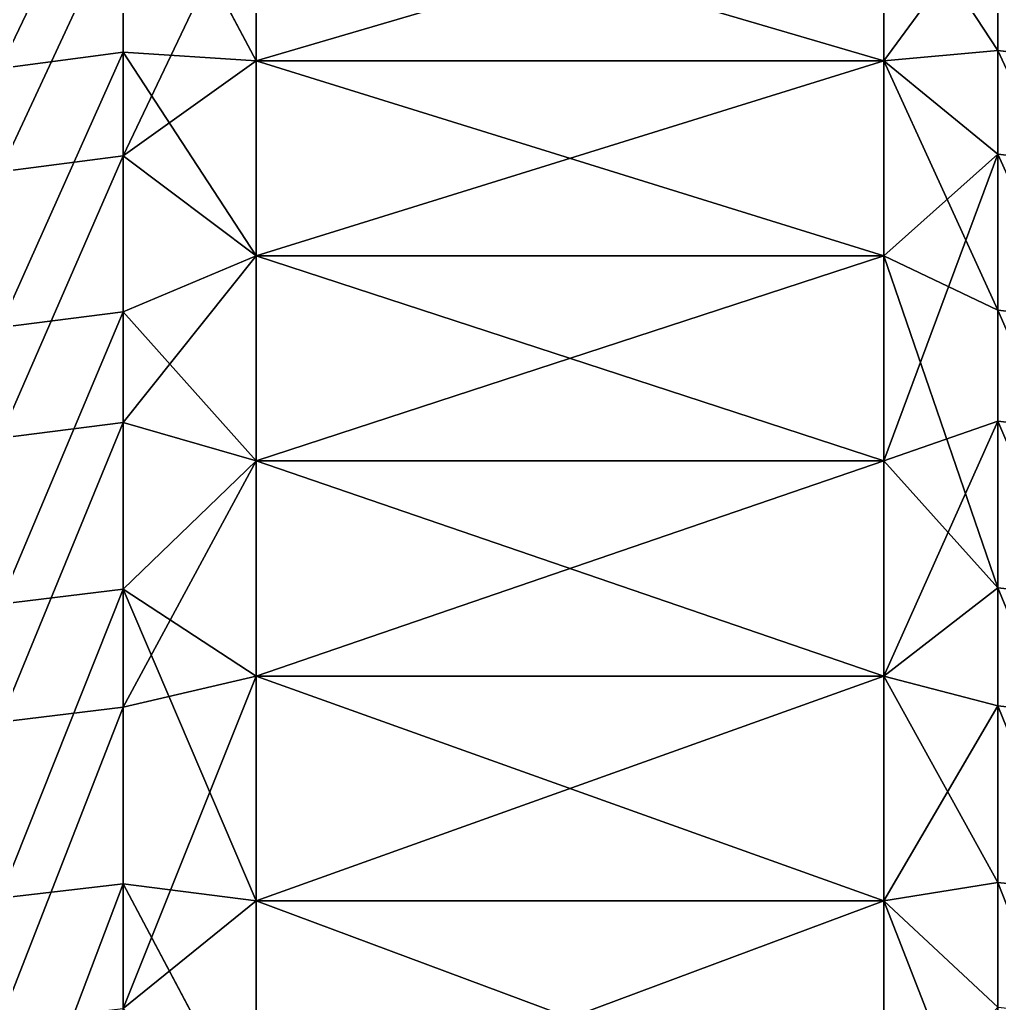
# Model space of a CAD drawing. Extents: x 207 to 387, y 94 to 160.
# Drawn here: x 250.4619 to 250.6376, y 159.2408 to 159.4171 of the extents above; entities that cross this region are included whole.
import ezdxf

# ---------------------------------------------------------------- set-up
doc = ezdxf.new("R2010")
doc.units = 0
doc.header["$LTSCALE"] = 2.54
doc.layers.get('0').update_dxf_attribs({"color": 13, "linetype": 'CONTINUOUS'})

# ---------------------------------------------------------------- blocks, each defined once
blk = doc.blocks.new('SP_05_ALTFIELD_CREDENZA_DW')
at = {"color": 0}
for p, q in [((136.21336, 0.42766, 80.43329), (136.21336, 0.48344, 80.49301)), ((136.21336, 0.42766, 80.43329), (136.21336, 0.48344, 80.49301)), ((136.05654, 0.4832, 80.49325), (136.05654, 0.4274, 80.43352)), ((136.07699, 0.4307, 80.4386), (136.05654, 0.4832, 80.49325)), ((136.07699, 0.4307, 80.4386), (136.05654, 0.4832, 80.49325)), ((136.05654, 0.4832, 80.49325), (136.05654, 0.4274, 80.43352)), ((136.07699, 0.47266, 75.89125), (136.07699, 0.4307, 75.9364)), ((136.07699, 0.47266, 75.89125), (136.07699, 0.4307, 75.9364)), ((136.07699, 0.47266, 80.48375), (136.07699, 0.4307, 80.4386)), ((136.07699, 0.47266, 80.48375), (136.07699, 0.4307, 80.4386)), ((136.18949, 0.47266, 75.89125), (136.18949, 0.4307, 75.9364)), ((136.18949, 0.47266, 75.89125), (136.18949, 0.4307, 75.9364)), ((136.18949, 0.47266, 80.48375), (136.18949, 0.4307, 80.4386)), ((136.21336, 0.42766, 80.43329), (136.18949, 0.47266, 80.48375)), ((136.21336, 0.42766, 80.43329), (136.18949, 0.47266, 80.48375)), ((136.18949, 0.47266, 80.48375), (136.18949, 0.4307, 80.4386)), ((136.05654, 0.39573, 75.97814), (136.05654, 0.44979, 75.91682)), ((136.07699, 0.4307, 75.9364), (136.05654, 0.44979, 75.91682)), ((136.05654, 0.39573, 75.97814), (136.05654, 0.44979, 75.91682)), ((136.07699, 0.4307, 75.9364), (136.05654, 0.44979, 75.91682)), ((136.21336, 0.45004, 75.91705), (136.18949, 0.39041, 75.98305)), ((136.21336, 0.45004, 75.91705), (136.18949, 0.39041, 75.98305)), ((136.21336, 0.45004, 75.91705), (136.18949, 0.4307, 75.9364)), ((136.21336, 0.45004, 75.91705), (136.18949, 0.4307, 75.9364)), ((136.21336, 0.45004, 75.91705), (136.21336, 0.39599, 75.97835)), ((136.21336, 0.45004, 75.91705), (136.21336, 0.39599, 75.97835)), ((136.07699, 0.4307, 75.9364), (136.05654, 0.39573, 75.97814)), ((136.07699, 0.4307, 75.9364), (136.05654, 0.39573, 75.97814)), ((136.07699, 0.4307, 80.4386), (136.05654, 0.4274, 80.43352)), ((136.07699, 0.4307, 80.4386), (136.05654, 0.4274, 80.43352)), ((136.07699, 0.4307, 75.9364), (136.18949, 0.4307, 75.9364)), ((136.07699, 0.4307, 75.9364), (136.07699, 0.39041, 75.98305)), ((136.07699, 0.4307, 75.9364), (136.18949, 0.4307, 75.9364)), ((136.07699, 0.4307, 75.9364), (136.07699, 0.39041, 75.98305)), ((136.07699, 0.4307, 80.4386), (136.07699, 0.39041, 80.39195)), ((136.07699, 0.4307, 80.4386), (136.07699, 0.39041, 80.39195)), ((136.07699, 0.4307, 80.4386), (136.18949, 0.4307, 80.4386)), ((136.07699, 0.4307, 80.4386), (136.18949, 0.4307, 80.4386)), ((136.18949, 0.4307, 75.9364), (136.18949, 0.39041, 75.98305)), ((136.18949, 0.4307, 75.9364), (136.18949, 0.39041, 75.98305)), ((136.18949, 0.4307, 80.4386), (136.18949, 0.39041, 80.39195)), ((136.21336, 0.42766, 80.43329), (136.18949, 0.4307, 80.4386)), ((136.21336, 0.42766, 80.43329), (136.18949, 0.4307, 80.4386)), ((136.21336, 0.37483, 80.37093), (136.18949, 0.4307, 80.4386)), ((136.21336, 0.37483, 80.37093), (136.18949, 0.4307, 80.4386)), ((136.18949, 0.4307, 80.4386), (136.18949, 0.39041, 80.39195)), ((136.05654, 0.4274, 80.43352), (136.03364, 0.42986, 80.43133)), ((136.05654, 0.4274, 80.43352), (136.03364, 0.42986, 80.43133)), ((136.2355, 0.43026, 80.43097), (136.21336, 0.42766, 80.43329)), ((136.2355, 0.43026, 80.43097), (136.21336, 0.42766, 80.43329)), ((136.05654, 0.4274, 80.43352), (136.05654, 0.37457, 80.37114)), ((136.05654, 0.4274, 80.43352), (136.07699, 0.39041, 80.39195)), ((136.05654, 0.4274, 80.43352), (136.05654, 0.37457, 80.37114)), ((136.05654, 0.4274, 80.43352), (136.07699, 0.39041, 80.39195)), ((136.21336, 0.37483, 80.37093), (136.21336, 0.42766, 80.43329)), ((136.21336, 0.37483, 80.37093), (136.21336, 0.42766, 80.43329)), ((136.2355, 0.39866, 75.9806), (136.21336, 0.39599, 75.97835)), ((136.2355, 0.39866, 75.9806), (136.21336, 0.39599, 75.97835)), ((136.05654, 0.39573, 75.97814), (136.03364, 0.39825, 75.98025)), ((136.05654, 0.39573, 75.97814), (136.03364, 0.39825, 75.98025)), ((136.05654, 0.34471, 76.042), (136.05654, 0.39573, 75.97814)), ((136.07699, 0.39041, 75.98305), (136.05654, 0.39573, 75.97814)), ((136.05654, 0.34471, 76.042), (136.05654, 0.39573, 75.97814)), ((136.07699, 0.39041, 75.98305), (136.05654, 0.39573, 75.97814)), ((136.21336, 0.39599, 75.97835), (136.18949, 0.35185, 76.03115)), ((136.21336, 0.39599, 75.97835), (136.18949, 0.35185, 76.03115)), ((136.21336, 0.39599, 75.97835), (136.18949, 0.39041, 75.98305)), ((136.21336, 0.39599, 75.97835), (136.18949, 0.39041, 75.98305)), ((136.21336, 0.39599, 75.97835), (136.21336, 0.34498, 76.0422)), ((136.21336, 0.39599, 75.97835), (136.21336, 0.34498, 76.0422)), ((136.07699, 0.39041, 75.98305), (136.05654, 0.34471, 76.042)), ((136.07699, 0.39041, 75.98305), (136.05654, 0.34471, 76.042)), ((136.07699, 0.39041, 80.39195), (136.05654, 0.37457, 80.37114)), ((136.07699, 0.39041, 80.39195), (136.05654, 0.37457, 80.37114)), ((136.07699, 0.39041, 75.98305), (136.07699, 0.35185, 76.03115)), ((136.18949, 0.39041, 75.98305), (136.07699, 0.39041, 75.98305)), ((136.18949, 0.39041, 75.98305), (136.07699, 0.39041, 75.98305)), ((136.07699, 0.39041, 75.98305), (136.07699, 0.35185, 76.03115)), ((136.07699, 0.39041, 80.39195), (136.07699, 0.35185, 80.34386)), ((136.18949, 0.39041, 80.39195), (136.07699, 0.39041, 80.39195)), ((136.07699, 0.39041, 80.39195), (136.07699, 0.35185, 80.34386)), ((136.18949, 0.39041, 80.39195), (136.07699, 0.39041, 80.39195)), ((136.18949, 0.39041, 75.98305), (136.18949, 0.35185, 76.03115)), ((136.18949, 0.39041, 75.98305), (136.18949, 0.35185, 76.03115)), ((136.18949, 0.39041, 80.39195), (136.18949, 0.35185, 80.34386)), ((136.18949, 0.39041, 80.39195), (136.21336, 0.37483, 80.37093)), ((136.18949, 0.39041, 80.39195), (136.18949, 0.35185, 80.34386)), ((136.18949, 0.39041, 80.39195), (136.21336, 0.37483, 80.37093)), ((136.2355, 0.37755, 80.36874), (136.21336, 0.37483, 80.37093)), ((136.2355, 0.37755, 80.36874), (136.21336, 0.37483, 80.37093)), ((136.05654, 0.37457, 80.37114), (136.03364, 0.37713, 80.36908)), ((136.05654, 0.37457, 80.37114), (136.03364, 0.37713, 80.36908)), ((136.05654, 0.37457, 80.37114), (136.05654, 0.32482, 80.30629)), ((136.05654, 0.37457, 80.37114), (136.07699, 0.35185, 80.34386)), ((136.07699, 0.31507, 80.29439), (136.05654, 0.37457, 80.37114)), ((136.07699, 0.31507, 80.29439), (136.05654, 0.37457, 80.37114)), ((136.05654, 0.37457, 80.37114), (136.05654, 0.32482, 80.30629)), ((136.05654, 0.37457, 80.37114), (136.07699, 0.35185, 80.34386)), ((136.21336, 0.37483, 80.37093), (136.18949, 0.35185, 80.34386)), ((136.21336, 0.37483, 80.37093), (136.18949, 0.35185, 80.34386)), ((136.21336, 0.32509, 80.30609), (136.21336, 0.37483, 80.37093)), ((136.21336, 0.32509, 80.30609), (136.21336, 0.37483, 80.37093)), ((136.07699, 0.35185, 76.03115), (136.05654, 0.29684, 76.10826)), ((136.07699, 0.35185, 76.03115), (136.05654, 0.29684, 76.10826)), ((136.07699, 0.35185, 76.03115), (136.05654, 0.34471, 76.042)), ((136.07699, 0.35185, 76.03115), (136.05654, 0.34471, 76.042)), ((136.07699, 0.35185, 76.03115), (136.18949, 0.35185, 76.03115)), ((136.07699, 0.35185, 76.03115), (136.07699, 0.31507, 76.08062)), ((136.07699, 0.35185, 76.03115), (136.18949, 0.35185, 76.03115)), ((136.07699, 0.35185, 76.03115), (136.07699, 0.31507, 76.08062)), ((136.07699, 0.35185, 80.34386), (136.07699, 0.31507, 80.29439)), ((136.07699, 0.35185, 80.34386), (136.07699, 0.31507, 80.29439)), ((136.07699, 0.35185, 80.34386), (136.18949, 0.35185, 80.34386)), ((136.07699, 0.35185, 80.34386), (136.18949, 0.35185, 80.34386)), ((136.18949, 0.35185, 76.03115), (136.21336, 0.34498, 76.0422)), ((136.18949, 0.35185, 76.03115), (136.21336, 0.34498, 76.0422)), ((136.18949, 0.35185, 76.03115), (136.18949, 0.31507, 76.08062)), ((136.18949, 0.35185, 76.03115), (136.18949, 0.31507, 76.08062)), ((136.18949, 0.35185, 80.34386), (136.18949, 0.31507, 80.29439)), ((136.18949, 0.35185, 80.34386), (136.21336, 0.32509, 80.30609)), ((136.18949, 0.35185, 80.34386), (136.18949, 0.31507, 80.29439)), ((136.18949, 0.35185, 80.34386), (136.21336, 0.32509, 80.30609)), ((136.2355, 0.34776, 76.04431), (136.21336, 0.34498, 76.0422)), ((136.2355, 0.34776, 76.04431), (136.21336, 0.34498, 76.0422)), ((136.05654, 0.34471, 76.042), (136.03364, 0.34733, 76.04399)), ((136.05654, 0.34471, 76.042), (136.03364, 0.34733, 76.04399)), ((136.05654, 0.29684, 76.10826), (136.05654, 0.34471, 76.042)), ((136.05654, 0.29684, 76.10826), (136.05654, 0.34471, 76.042)), ((136.18949, 0.31507, 76.08062), (136.21336, 0.34498, 76.0422)), ((136.18949, 0.31507, 76.08062), (136.21336, 0.34498, 76.0422)), ((136.21336, 0.34498, 76.0422), (136.21336, 0.29712, 76.10845)), ((136.21336, 0.34498, 76.0422), (136.21336, 0.29712, 76.10845)), ((136.05654, 0.32482, 80.30629), (136.03364, 0.32747, 80.30435)), ((136.05654, 0.32482, 80.30629), (136.03364, 0.32747, 80.30435)), ((136.2355, 0.32791, 80.30403), (136.21336, 0.32509, 80.30609)), ((136.2355, 0.32791, 80.30403), (136.21336, 0.32509, 80.30609)), ((136.05654, 0.32482, 80.30629), (136.05654, 0.27827, 80.2391)), ((136.07699, 0.31507, 80.29439), (136.05654, 0.32482, 80.30629)), ((136.07699, 0.31507, 80.29439), (136.05654, 0.32482, 80.30629)), ((136.07699, 0.28013, 80.24361), (136.05654, 0.32482, 80.30629)), ((136.07699, 0.28013, 80.24361), (136.05654, 0.32482, 80.30629)), ((136.05654, 0.32482, 80.30629), (136.05654, 0.27827, 80.2391)), ((136.21336, 0.32509, 80.30609), (136.18949, 0.31507, 80.29439)), ((136.21336, 0.32509, 80.30609), (136.18949, 0.31507, 80.29439)), ((136.21336, 0.27855, 80.23891), (136.21336, 0.32509, 80.30609)), ((136.21336, 0.27855, 80.23891), (136.21336, 0.32509, 80.30609)), ((136.05654, 0.29684, 76.10826), (136.07699, 0.31507, 76.08062)), ((136.05654, 0.29684, 76.10826), (136.07699, 0.31507, 76.08062)), ((136.07699, 0.31507, 76.08062), (136.18949, 0.31507, 76.08062)), ((136.07699, 0.31507, 76.08062), (136.07699, 0.28013, 76.13139)), ((136.07699, 0.31507, 76.08062), (136.18949, 0.31507, 76.08062)), ((136.07699, 0.31507, 76.08062), (136.07699, 0.28013, 76.13139)), ((136.07699, 0.31507, 80.29439), (136.07699, 0.28013, 80.24361)), ((136.07699, 0.31507, 80.29439), (136.07699, 0.28013, 80.24361)), ((136.07699, 0.31507, 80.29439), (136.18949, 0.31507, 80.29439)), ((136.07699, 0.31507, 80.29439), (136.18949, 0.31507, 80.29439)), ((136.21336, 0.29712, 76.10845), (136.18949, 0.31507, 76.08062)), ((136.18949, 0.31507, 76.08062), (136.18949, 0.28013, 76.13139)), ((136.21336, 0.29712, 76.10845), (136.18949, 0.31507, 76.08062)), ((136.18949, 0.31507, 76.08062), (136.18949, 0.28013, 76.13139)), ((136.18949, 0.31507, 80.29439), (136.18949, 0.28013, 80.24361)), ((136.21336, 0.27855, 80.23891), (136.18949, 0.31507, 80.29439)), ((136.21336, 0.27855, 80.23891), (136.18949, 0.31507, 80.29439)), ((136.18949, 0.31507, 80.29439), (136.18949, 0.28013, 80.24361)), ((136.2355, 0.3, 76.11042), (136.21336, 0.29712, 76.10845)), ((136.2355, 0.3, 76.11042), (136.21336, 0.29712, 76.10845)), ((136.05654, 0.29684, 76.10826), (136.03364, 0.29955, 76.11011)), ((136.05654, 0.29684, 76.10826), (136.03364, 0.29955, 76.11011)), ((136.05654, 0.25224, 76.17676), (136.05654, 0.29684, 76.10826)), ((136.07699, 0.28013, 76.13139), (136.05654, 0.29684, 76.10826)), ((136.05654, 0.25224, 76.17676), (136.05654, 0.29684, 76.10826)), ((136.07699, 0.28013, 76.13139), (136.05654, 0.29684, 76.10826)), ((136.21336, 0.29712, 76.10845), (136.18949, 0.24706, 76.18341)), ((136.21336, 0.29712, 76.10845), (136.18949, 0.24706, 76.18341)), ((136.21336, 0.29712, 76.10845), (136.18949, 0.28013, 76.13139)), ((136.21336, 0.29712, 76.10845), (136.18949, 0.28013, 76.13139)), ((136.21336, 0.29712, 76.10845), (136.21336, 0.25253, 76.17693)), ((136.21336, 0.29712, 76.10845), (136.21336, 0.25253, 76.17693)), ((136.05654, 0.27827, 80.2391), (136.03364, 0.28101, 80.23729)), ((136.05654, 0.27827, 80.2391), (136.03364, 0.28101, 80.23729)), ((136.2355, 0.28146, 80.237), (136.21336, 0.27855, 80.23891)), ((136.2355, 0.28146, 80.237), (136.21336, 0.27855, 80.23891)), ((136.07699, 0.28013, 76.13139), (136.05654, 0.25224, 76.17676)), ((136.07699, 0.28013, 76.13139), (136.05654, 0.25224, 76.17676)), ((136.07699, 0.28013, 80.24361), (136.05654, 0.27827, 80.2391)), ((136.07699, 0.28013, 80.24361), (136.05654, 0.27827, 80.2391)), ((136.07699, 0.28013, 76.13139), (136.07699, 0.24706, 76.18341)), ((136.18949, 0.28013, 76.13139), (136.07699, 0.28013, 76.13139)), ((136.18949, 0.28013, 76.13139), (136.07699, 0.28013, 76.13139)), ((136.07699, 0.28013, 76.13139), (136.07699, 0.24706, 76.18341)), ((136.07699, 0.28013, 80.24361), (136.07699, 0.24706, 80.19159)), ((136.18949, 0.28013, 80.24361), (136.07699, 0.28013, 80.24361)), ((136.07699, 0.28013, 80.24361), (136.07699, 0.24706, 80.19159)), ((136.18949, 0.28013, 80.24361), (136.07699, 0.28013, 80.24361)), ((136.18949, 0.28013, 76.13139), (136.18949, 0.24706, 76.18341)), ((136.18949, 0.28013, 76.13139), (136.18949, 0.24706, 76.18341)), ((136.18949, 0.28013, 80.24361), (136.18949, 0.24706, 80.19159)), ((136.18949, 0.28013, 80.24361), (136.21336, 0.27855, 80.23891)), ((136.21336, 0.23532, 80.16956), (136.18949, 0.28013, 80.24361)), ((136.21336, 0.23532, 80.16956), (136.18949, 0.28013, 80.24361)), ((136.18949, 0.28013, 80.24361), (136.18949, 0.24706, 80.19159)), ((136.18949, 0.28013, 80.24361), (136.21336, 0.27855, 80.23891)), ((136.05654, 0.27827, 80.2391), (136.05654, 0.23503, 80.16973)), ((136.07699, 0.24706, 80.19159), (136.05654, 0.27827, 80.2391)), ((136.07699, 0.24706, 80.19159), (136.05654, 0.27827, 80.2391)), ((136.05654, 0.27827, 80.2391), (136.05654, 0.23503, 80.16973)), ((136.21336, 0.23532, 80.16956), (136.21336, 0.27855, 80.23891)), ((136.21336, 0.23532, 80.16956), (136.21336, 0.27855, 80.23891))]:
    blk.add_line(p, q, dxfattribs=at)
at = {"color": 18}
mesh = blk.add_polyface(dxfattribs=at)
corners = [(136.03364, 0.48554, 80.49095), (136.05654, 0.4274, 80.43352), (136.03364, 0.42986, 80.43133), (136.05654, 0.4832, 80.49325)]
mesh.append_faces([[corners[k] for k in face] for face in [(0, 1, 2), (1, 0, 3)]], dxfattribs={"vtx0": -1, "color": 18})
mesh = blk.add_polyface(dxfattribs=at)
corners = [(136.21336, 0.42766, 80.43329), (136.2355, 0.48593, 80.49058), (136.2355, 0.43026, 80.43097), (136.21336, 0.48344, 80.49301)]
mesh.append_faces([[corners[k] for k in face] for face in [(0, 1, 2), (1, 0, 3)]], dxfattribs={"vtx0": -1, "color": 18})
mesh = blk.add_polyface(dxfattribs=at)
corners = [(136.21336, 0.48344, 80.49301), (136.21336, 0.42766, 80.43329), (136.18949, 0.47266, 80.48375)]
mesh.append_faces([[corners[k] for k in face] for face in [(0, 1, 2)]], dxfattribs={"color": 18})
mesh = blk.add_polyface(dxfattribs=at)
corners = [(136.05654, 0.4832, 80.49325), (136.07699, 0.47266, 80.48375), (136.07699, 0.4307, 80.4386)]
mesh.append_faces([[corners[k] for k in face] for face in [(0, 1, 2)]], dxfattribs={"color": 18})
mesh = blk.add_polyface(dxfattribs=at)
corners = [(136.05654, 0.4832, 80.49325), (136.07699, 0.4307, 80.4386), (136.05654, 0.4274, 80.43352)]
mesh.append_faces([[corners[k] for k in face] for face in [(0, 1, 2)]], dxfattribs={"color": 18})
mesh = blk.add_polyface(dxfattribs=at)
corners = [(136.07699, 0.4307, 75.9364), (136.07699, 0.47266, 75.89125), (136.05654, 0.44979, 75.91682)]
mesh.append_faces([[corners[k] for k in face] for face in [(0, 1, 2)]], dxfattribs={"color": 18})
mesh = blk.add_polyface(dxfattribs=at)
corners = [(136.07699, 0.4307, 75.9364), (136.18949, 0.47266, 75.89125), (136.07699, 0.47266, 75.89125), (136.18949, 0.4307, 75.9364)]
mesh.append_faces([[corners[k] for k in face] for face in [(0, 1, 2), (1, 0, 3)]], dxfattribs={"vtx0": -1, "color": 18})
mesh = blk.add_polyface(dxfattribs=at)
corners = [(136.07699, 0.47266, 80.48375), (136.18949, 0.4307, 80.4386), (136.07699, 0.4307, 80.4386), (136.18949, 0.47266, 80.48375)]
mesh.append_faces([[corners[k] for k in face] for face in [(0, 1, 2), (1, 0, 3)]], dxfattribs={"vtx0": -1, "color": 18})
mesh = blk.add_polyface(dxfattribs=at)
corners = [(136.18949, 0.4307, 75.9364), (136.21336, 0.45004, 75.91705), (136.18949, 0.47266, 75.89125)]
mesh.append_faces([[corners[k] for k in face] for face in [(0, 1, 2)]], dxfattribs={"color": 18})
mesh = blk.add_polyface(dxfattribs=at)
corners = [(136.18949, 0.47266, 80.48375), (136.21336, 0.42766, 80.43329), (136.18949, 0.4307, 80.4386)]
mesh.append_faces([[corners[k] for k in face] for face in [(0, 1, 2)]], dxfattribs={"color": 18})
mesh = blk.add_polyface(dxfattribs=at)
corners = [(136.03364, 0.4522, 75.91905), (136.05654, 0.39573, 75.97814), (136.05654, 0.44979, 75.91682), (136.03364, 0.39825, 75.98025)]
mesh.append_faces([[corners[k] for k in face] for face in [(0, 1, 2), (1, 0, 3)]], dxfattribs={"vtx0": -1, "color": 18})
mesh = blk.add_polyface(dxfattribs=at)
corners = [(136.21336, 0.39599, 75.97835), (136.2355, 0.4526, 75.91942), (136.21336, 0.45004, 75.91705), (136.2355, 0.39866, 75.9806)]
mesh.append_faces([[corners[k] for k in face] for face in [(0, 1, 2), (1, 0, 3)]], dxfattribs={"vtx0": -1, "color": 18})
mesh = blk.add_polyface(dxfattribs=at)
corners = [(136.05654, 0.39573, 75.97814), (136.07699, 0.4307, 75.9364), (136.05654, 0.44979, 75.91682)]
mesh.append_faces([[corners[k] for k in face] for face in [(0, 1, 2)]], dxfattribs={"color": 18})
mesh = blk.add_polyface(dxfattribs=at)
corners = [(136.18949, 0.39041, 75.98305), (136.21336, 0.39599, 75.97835), (136.21336, 0.45004, 75.91705)]
mesh.append_faces([[corners[k] for k in face] for face in [(0, 1, 2)]], dxfattribs={"color": 18})
mesh = blk.add_polyface(dxfattribs=at)
corners = [(136.18949, 0.39041, 75.98305), (136.21336, 0.45004, 75.91705), (136.18949, 0.4307, 75.9364)]
mesh.append_faces([[corners[k] for k in face] for face in [(0, 1, 2)]], dxfattribs={"color": 18})
mesh = blk.add_polyface(dxfattribs=at)
corners = [(136.07699, 0.39041, 75.98305), (136.07699, 0.4307, 75.9364), (136.05654, 0.39573, 75.97814)]
mesh.append_faces([[corners[k] for k in face] for face in [(0, 1, 2)]], dxfattribs={"color": 18})
mesh = blk.add_polyface(dxfattribs=at)
corners = [(136.07699, 0.4307, 80.4386), (136.07699, 0.39041, 80.39195), (136.05654, 0.4274, 80.43352)]
mesh.append_faces([[corners[k] for k in face] for face in [(0, 1, 2)]], dxfattribs={"color": 18})
mesh = blk.add_polyface(dxfattribs=at)
corners = [(136.07699, 0.39041, 75.98305), (136.18949, 0.4307, 75.9364), (136.07699, 0.4307, 75.9364), (136.18949, 0.39041, 75.98305)]
mesh.append_faces([[corners[k] for k in face] for face in [(0, 1, 2), (1, 0, 3)]], dxfattribs={"vtx0": -1, "color": 18})
mesh = blk.add_polyface(dxfattribs=at)
corners = [(136.07699, 0.4307, 80.4386), (136.18949, 0.39041, 80.39195), (136.07699, 0.39041, 80.39195), (136.18949, 0.4307, 80.4386)]
mesh.append_faces([[corners[k] for k in face] for face in [(0, 1, 2), (1, 0, 3)]], dxfattribs={"vtx0": -1, "color": 18})
mesh = blk.add_polyface(dxfattribs=at)
corners = [(136.18949, 0.4307, 80.4386), (136.21336, 0.42766, 80.43329), (136.21336, 0.37483, 80.37093)]
mesh.append_faces([[corners[k] for k in face] for face in [(0, 1, 2)]], dxfattribs={"color": 18})
mesh = blk.add_polyface(dxfattribs=at)
corners = [(136.18949, 0.4307, 80.4386), (136.21336, 0.37483, 80.37093), (136.18949, 0.39041, 80.39195)]
mesh.append_faces([[corners[k] for k in face] for face in [(0, 1, 2)]], dxfattribs={"color": 18})
mesh = blk.add_polyface(dxfattribs=at)
corners = [(136.03364, 0.42986, 80.43133), (136.05654, 0.37457, 80.37114), (136.03364, 0.37713, 80.36908), (136.05654, 0.4274, 80.43352)]
mesh.append_faces([[corners[k] for k in face] for face in [(0, 1, 2), (1, 0, 3)]], dxfattribs={"vtx0": -1, "color": 18})
mesh = blk.add_polyface(dxfattribs=at)
corners = [(136.21336, 0.37483, 80.37093), (136.2355, 0.43026, 80.43097), (136.2355, 0.37755, 80.36874), (136.21336, 0.42766, 80.43329)]
mesh.append_faces([[corners[k] for k in face] for face in [(0, 1, 2), (1, 0, 3)]], dxfattribs={"vtx0": -1, "color": 18})
mesh = blk.add_polyface(dxfattribs=at)
corners = [(136.05654, 0.4274, 80.43352), (136.07699, 0.39041, 80.39195), (136.05654, 0.37457, 80.37114)]
mesh.append_faces([[corners[k] for k in face] for face in [(0, 1, 2)]], dxfattribs={"color": 18})
mesh = blk.add_polyface(dxfattribs=at)
corners = [(136.21336, 0.34498, 76.0422), (136.2355, 0.39866, 75.9806), (136.21336, 0.39599, 75.97835), (136.2355, 0.34776, 76.04431)]
mesh.append_faces([[corners[k] for k in face] for face in [(0, 1, 2), (1, 0, 3)]], dxfattribs={"vtx0": -1, "color": 18})
mesh = blk.add_polyface(dxfattribs=at)
corners = [(136.03364, 0.39825, 75.98025), (136.05654, 0.34471, 76.042), (136.05654, 0.39573, 75.97814), (136.03364, 0.34733, 76.04399)]
mesh.append_faces([[corners[k] for k in face] for face in [(0, 1, 2), (1, 0, 3)]], dxfattribs={"vtx0": -1, "color": 18})
mesh = blk.add_polyface(dxfattribs=at)
corners = [(136.05654, 0.34471, 76.042), (136.07699, 0.39041, 75.98305), (136.05654, 0.39573, 75.97814)]
mesh.append_faces([[corners[k] for k in face] for face in [(0, 1, 2)]], dxfattribs={"color": 18})
mesh = blk.add_polyface(dxfattribs=at)
corners = [(136.21336, 0.34498, 76.0422), (136.21336, 0.39599, 75.97835), (136.18949, 0.35185, 76.03115)]
mesh.append_faces([[corners[k] for k in face] for face in [(0, 1, 2)]], dxfattribs={"color": 18})
mesh = blk.add_polyface(dxfattribs=at)
corners = [(136.18949, 0.35185, 76.03115), (136.21336, 0.39599, 75.97835), (136.18949, 0.39041, 75.98305)]
mesh.append_faces([[corners[k] for k in face] for face in [(0, 1, 2)]], dxfattribs={"color": 18})
mesh = blk.add_polyface(dxfattribs=at)
corners = [(136.05654, 0.34471, 76.042), (136.07699, 0.35185, 76.03115), (136.07699, 0.39041, 75.98305)]
mesh.append_faces([[corners[k] for k in face] for face in [(0, 1, 2)]], dxfattribs={"color": 18})
mesh = blk.add_polyface(dxfattribs=at)
corners = [(136.07699, 0.39041, 80.39195), (136.07699, 0.35185, 80.34386), (136.05654, 0.37457, 80.37114)]
mesh.append_faces([[corners[k] for k in face] for face in [(0, 1, 2)]], dxfattribs={"color": 18})
mesh = blk.add_polyface(dxfattribs=at)
corners = [(136.07699, 0.35185, 76.03115), (136.18949, 0.39041, 75.98305), (136.07699, 0.39041, 75.98305), (136.18949, 0.35185, 76.03115)]
mesh.append_faces([[corners[k] for k in face] for face in [(0, 1, 2), (1, 0, 3)]], dxfattribs={"vtx0": -1, "color": 18})
mesh = blk.add_polyface(dxfattribs=at)
corners = [(136.07699, 0.39041, 80.39195), (136.18949, 0.35185, 80.34386), (136.07699, 0.35185, 80.34386), (136.18949, 0.39041, 80.39195)]
mesh.append_faces([[corners[k] for k in face] for face in [(0, 1, 2), (1, 0, 3)]], dxfattribs={"vtx0": -1, "color": 18})
mesh = blk.add_polyface(dxfattribs=at)
corners = [(136.18949, 0.39041, 80.39195), (136.21336, 0.37483, 80.37093), (136.18949, 0.35185, 80.34386)]
mesh.append_faces([[corners[k] for k in face] for face in [(0, 1, 2)]], dxfattribs={"color": 18})
mesh = blk.add_polyface(dxfattribs=at)
corners = [(136.21336, 0.32509, 80.30609), (136.2355, 0.37755, 80.36874), (136.2355, 0.32791, 80.30403), (136.21336, 0.37483, 80.37093)]
mesh.append_faces([[corners[k] for k in face] for face in [(0, 1, 2), (1, 0, 3)]], dxfattribs={"vtx0": -1, "color": 18})
mesh = blk.add_polyface(dxfattribs=at)
corners = [(136.03364, 0.37713, 80.36908), (136.05654, 0.32482, 80.30629), (136.03364, 0.32747, 80.30435), (136.05654, 0.37457, 80.37114)]
mesh.append_faces([[corners[k] for k in face] for face in [(0, 1, 2), (1, 0, 3)]], dxfattribs={"vtx0": -1, "color": 18})
mesh = blk.add_polyface(dxfattribs=at)
corners = [(136.05654, 0.37457, 80.37114), (136.07699, 0.35185, 80.34386), (136.07699, 0.31507, 80.29439)]
mesh.append_faces([[corners[k] for k in face] for face in [(0, 1, 2)]], dxfattribs={"color": 18})
mesh = blk.add_polyface(dxfattribs=at)
corners = [(136.05654, 0.37457, 80.37114), (136.07699, 0.31507, 80.29439), (136.05654, 0.32482, 80.30629)]
mesh.append_faces([[corners[k] for k in face] for face in [(0, 1, 2)]], dxfattribs={"color": 18})
mesh = blk.add_polyface(dxfattribs=at)
corners = [(136.21336, 0.37483, 80.37093), (136.21336, 0.32509, 80.30609), (136.18949, 0.35185, 80.34386)]
mesh.append_faces([[corners[k] for k in face] for face in [(0, 1, 2)]], dxfattribs={"color": 18})
mesh = blk.add_polyface(dxfattribs=at)
corners = [(136.05654, 0.29684, 76.10826), (136.07699, 0.31507, 76.08062), (136.07699, 0.35185, 76.03115)]
mesh.append_faces([[corners[k] for k in face] for face in [(0, 1, 2)]], dxfattribs={"color": 18})
mesh = blk.add_polyface(dxfattribs=at)
corners = [(136.05654, 0.29684, 76.10826), (136.07699, 0.35185, 76.03115), (136.05654, 0.34471, 76.042)]
mesh.append_faces([[corners[k] for k in face] for face in [(0, 1, 2)]], dxfattribs={"color": 18})
mesh = blk.add_polyface(dxfattribs=at)
corners = [(136.07699, 0.31507, 76.08062), (136.18949, 0.35185, 76.03115), (136.07699, 0.35185, 76.03115), (136.18949, 0.31507, 76.08062)]
mesh.append_faces([[corners[k] for k in face] for face in [(0, 1, 2), (1, 0, 3)]], dxfattribs={"vtx0": -1, "color": 18})
mesh = blk.add_polyface(dxfattribs=at)
corners = [(136.07699, 0.35185, 80.34386), (136.18949, 0.31507, 80.29439), (136.07699, 0.31507, 80.29439), (136.18949, 0.35185, 80.34386)]
mesh.append_faces([[corners[k] for k in face] for face in [(0, 1, 2), (1, 0, 3)]], dxfattribs={"vtx0": -1, "color": 18})
mesh = blk.add_polyface(dxfattribs=at)
corners = [(136.18949, 0.31507, 76.08062), (136.21336, 0.34498, 76.0422), (136.18949, 0.35185, 76.03115)]
mesh.append_faces([[corners[k] for k in face] for face in [(0, 1, 2)]], dxfattribs={"color": 18})
mesh = blk.add_polyface(dxfattribs=at)
corners = [(136.18949, 0.35185, 80.34386), (136.21336, 0.32509, 80.30609), (136.18949, 0.31507, 80.29439)]
mesh.append_faces([[corners[k] for k in face] for face in [(0, 1, 2)]], dxfattribs={"color": 18})
mesh = blk.add_polyface(dxfattribs=at)
corners = [(136.21336, 0.29712, 76.10845), (136.2355, 0.34776, 76.04431), (136.21336, 0.34498, 76.0422), (136.2355, 0.3, 76.11042)]
mesh.append_faces([[corners[k] for k in face] for face in [(0, 1, 2), (1, 0, 3)]], dxfattribs={"vtx0": -1, "color": 18})
mesh = blk.add_polyface(dxfattribs=at)
corners = [(136.03364, 0.34733, 76.04399), (136.05654, 0.29684, 76.10826), (136.05654, 0.34471, 76.042), (136.03364, 0.29955, 76.11011)]
mesh.append_faces([[corners[k] for k in face] for face in [(0, 1, 2), (1, 0, 3)]], dxfattribs={"vtx0": -1, "color": 18})
mesh = blk.add_polyface(dxfattribs=at)
corners = [(136.21336, 0.29712, 76.10845), (136.21336, 0.34498, 76.0422), (136.18949, 0.31507, 76.08062)]
mesh.append_faces([[corners[k] for k in face] for face in [(0, 1, 2)]], dxfattribs={"color": 18})
mesh = blk.add_polyface(dxfattribs=at)
corners = [(136.03364, 0.32747, 80.30435), (136.05654, 0.27827, 80.2391), (136.03364, 0.28101, 80.23729), (136.05654, 0.32482, 80.30629)]
mesh.append_faces([[corners[k] for k in face] for face in [(0, 1, 2), (1, 0, 3)]], dxfattribs={"vtx0": -1, "color": 18})
mesh = blk.add_polyface(dxfattribs=at)
corners = [(136.21336, 0.27855, 80.23891), (136.2355, 0.32791, 80.30403), (136.2355, 0.28146, 80.237), (136.21336, 0.32509, 80.30609)]
mesh.append_faces([[corners[k] for k in face] for face in [(0, 1, 2), (1, 0, 3)]], dxfattribs={"vtx0": -1, "color": 18})
mesh = blk.add_polyface(dxfattribs=at)
corners = [(136.05654, 0.32482, 80.30629), (136.07699, 0.31507, 80.29439), (136.07699, 0.28013, 80.24361)]
mesh.append_faces([[corners[k] for k in face] for face in [(0, 1, 2)]], dxfattribs={"color": 18})
mesh = blk.add_polyface(dxfattribs=at)
corners = [(136.05654, 0.32482, 80.30629), (136.07699, 0.28013, 80.24361), (136.05654, 0.27827, 80.2391)]
mesh.append_faces([[corners[k] for k in face] for face in [(0, 1, 2)]], dxfattribs={"color": 18})
mesh = blk.add_polyface(dxfattribs=at)
corners = [(136.21336, 0.32509, 80.30609), (136.21336, 0.27855, 80.23891), (136.18949, 0.31507, 80.29439)]
mesh.append_faces([[corners[k] for k in face] for face in [(0, 1, 2)]], dxfattribs={"color": 18})
mesh = blk.add_polyface(dxfattribs=at)
corners = [(136.07699, 0.28013, 76.13139), (136.07699, 0.31507, 76.08062), (136.05654, 0.29684, 76.10826)]
mesh.append_faces([[corners[k] for k in face] for face in [(0, 1, 2)]], dxfattribs={"color": 18})
mesh = blk.add_polyface(dxfattribs=at)
corners = [(136.07699, 0.28013, 76.13139), (136.18949, 0.31507, 76.08062), (136.07699, 0.31507, 76.08062), (136.18949, 0.28013, 76.13139)]
mesh.append_faces([[corners[k] for k in face] for face in [(0, 1, 2), (1, 0, 3)]], dxfattribs={"vtx0": -1, "color": 18})
mesh = blk.add_polyface(dxfattribs=at)
corners = [(136.07699, 0.31507, 80.29439), (136.18949, 0.28013, 80.24361), (136.07699, 0.28013, 80.24361), (136.18949, 0.31507, 80.29439)]
mesh.append_faces([[corners[k] for k in face] for face in [(0, 1, 2), (1, 0, 3)]], dxfattribs={"vtx0": -1, "color": 18})
mesh = blk.add_polyface(dxfattribs=at)
corners = [(136.18949, 0.28013, 76.13139), (136.21336, 0.29712, 76.10845), (136.18949, 0.31507, 76.08062)]
mesh.append_faces([[corners[k] for k in face] for face in [(0, 1, 2)]], dxfattribs={"color": 18})
mesh = blk.add_polyface(dxfattribs=at)
corners = [(136.18949, 0.31507, 80.29439), (136.21336, 0.27855, 80.23891), (136.18949, 0.28013, 80.24361)]
mesh.append_faces([[corners[k] for k in face] for face in [(0, 1, 2)]], dxfattribs={"color": 18})
mesh = blk.add_polyface(dxfattribs=at)
corners = [(136.21336, 0.25253, 76.17693), (136.2355, 0.3, 76.11042), (136.21336, 0.29712, 76.10845), (136.2355, 0.25549, 76.17876)]
mesh.append_faces([[corners[k] for k in face] for face in [(0, 1, 2), (1, 0, 3)]], dxfattribs={"vtx0": -1, "color": 18})
mesh = blk.add_polyface(dxfattribs=at)
corners = [(136.03364, 0.29955, 76.11011), (136.05654, 0.25224, 76.17676), (136.05654, 0.29684, 76.10826), (136.03364, 0.25504, 76.17848)]
mesh.append_faces([[corners[k] for k in face] for face in [(0, 1, 2), (1, 0, 3)]], dxfattribs={"vtx0": -1, "color": 18})
mesh = blk.add_polyface(dxfattribs=at)
corners = [(136.05654, 0.25224, 76.17676), (136.07699, 0.28013, 76.13139), (136.05654, 0.29684, 76.10826)]
mesh.append_faces([[corners[k] for k in face] for face in [(0, 1, 2)]], dxfattribs={"color": 18})
mesh = blk.add_polyface(dxfattribs=at)
corners = [(136.18949, 0.24706, 76.18341), (136.21336, 0.25253, 76.17693), (136.21336, 0.29712, 76.10845)]
mesh.append_faces([[corners[k] for k in face] for face in [(0, 1, 2)]], dxfattribs={"color": 18})
mesh = blk.add_polyface(dxfattribs=at)
corners = [(136.18949, 0.24706, 76.18341), (136.21336, 0.29712, 76.10845), (136.18949, 0.28013, 76.13139)]
mesh.append_faces([[corners[k] for k in face] for face in [(0, 1, 2)]], dxfattribs={"color": 18})
mesh = blk.add_polyface(dxfattribs=at)
corners = [(136.03364, 0.28101, 80.23729), (136.05654, 0.23503, 80.16973), (136.03364, 0.23786, 80.16806), (136.05654, 0.27827, 80.2391)]
mesh.append_faces([[corners[k] for k in face] for face in [(0, 1, 2), (1, 0, 3)]], dxfattribs={"vtx0": -1, "color": 18})
mesh = blk.add_polyface(dxfattribs=at)
corners = [(136.21336, 0.23532, 80.16956), (136.2355, 0.28146, 80.237), (136.2355, 0.23832, 80.16779), (136.21336, 0.27855, 80.23891)]
mesh.append_faces([[corners[k] for k in face] for face in [(0, 1, 2), (1, 0, 3)]], dxfattribs={"vtx0": -1, "color": 18})
mesh = blk.add_polyface(dxfattribs=at)
corners = [(136.07699, 0.24706, 76.18341), (136.07699, 0.28013, 76.13139), (136.05654, 0.25224, 76.17676)]
mesh.append_faces([[corners[k] for k in face] for face in [(0, 1, 2)]], dxfattribs={"color": 18})
mesh = blk.add_polyface(dxfattribs=at)
corners = [(136.07699, 0.28013, 80.24361), (136.07699, 0.24706, 80.19159), (136.05654, 0.27827, 80.2391)]
mesh.append_faces([[corners[k] for k in face] for face in [(0, 1, 2)]], dxfattribs={"color": 18})
mesh = blk.add_polyface(dxfattribs=at)
corners = [(136.07699, 0.24706, 76.18341), (136.18949, 0.28013, 76.13139), (136.07699, 0.28013, 76.13139), (136.18949, 0.24706, 76.18341)]
mesh.append_faces([[corners[k] for k in face] for face in [(0, 1, 2), (1, 0, 3)]], dxfattribs={"vtx0": -1, "color": 18})
mesh = blk.add_polyface(dxfattribs=at)
corners = [(136.07699, 0.28013, 80.24361), (136.18949, 0.24706, 80.19159), (136.07699, 0.24706, 80.19159), (136.18949, 0.28013, 80.24361)]
mesh.append_faces([[corners[k] for k in face] for face in [(0, 1, 2), (1, 0, 3)]], dxfattribs={"vtx0": -1, "color": 18})
mesh = blk.add_polyface(dxfattribs=at)
corners = [(136.18949, 0.28013, 80.24361), (136.21336, 0.27855, 80.23891), (136.21336, 0.23532, 80.16956)]
mesh.append_faces([[corners[k] for k in face] for face in [(0, 1, 2)]], dxfattribs={"color": 18})
mesh = blk.add_polyface(dxfattribs=at)
corners = [(136.18949, 0.28013, 80.24361), (136.21336, 0.23532, 80.16956), (136.18949, 0.24706, 80.19159)]
mesh.append_faces([[corners[k] for k in face] for face in [(0, 1, 2)]], dxfattribs={"color": 18})
mesh = blk.add_polyface(dxfattribs=at)
corners = [(136.05654, 0.27827, 80.2391), (136.07699, 0.24706, 80.19159), (136.05654, 0.23503, 80.16973)]
mesh.append_faces([[corners[k] for k in face] for face in [(0, 1, 2)]], dxfattribs={"color": 18})

msp = doc.modelspace()

# ---------------------------------------------------------------- block references
at = {"color": 23, "rotation": 180}
msp.add_blockref('SP_05_ALTFIELD_CREDENZA_DW', (386.69383, 159.68985), dxfattribs=at)

doc.saveas('drawing.dxf')
